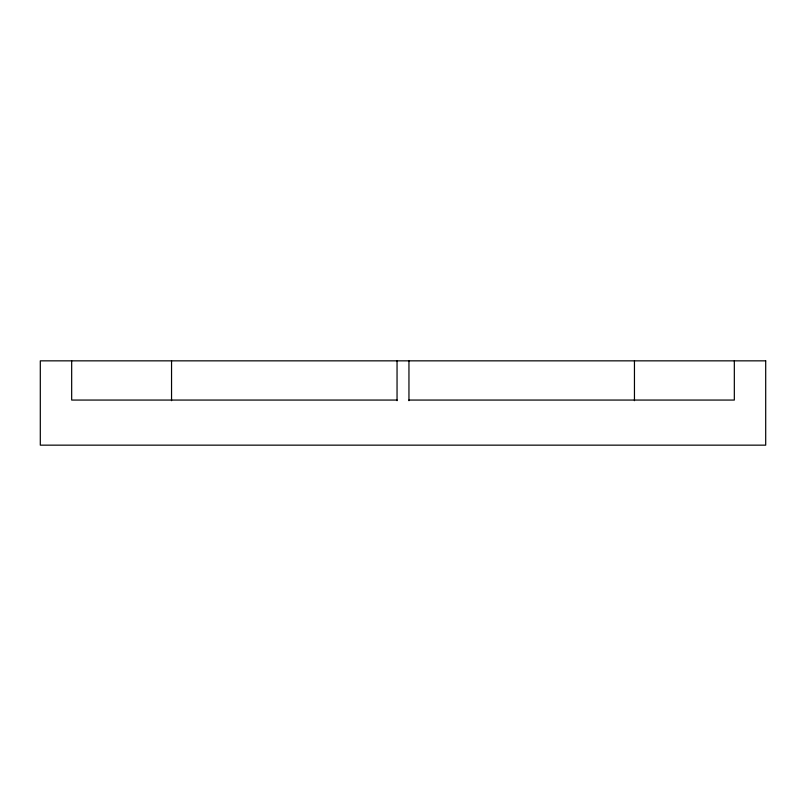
<?xml version="1.0" encoding="UTF-8"?>
<svg xmlns="http://www.w3.org/2000/svg" width="806" height="806" viewBox="0 0 806 806"><rect width="100%" height="100%" fill="white"/><g stroke="black" fill="none" stroke-linecap="round" stroke-linejoin="round"><path stroke-width="1.21" d="M397.046 400.058L71.674 400.058L71.674 360.846M408.954 400.058L734.326 400.058L734.326 360.846M634.453 360.846L634.453 400.683M408.954 360.846L408.954 400.683M397.046 360.846L397.046 400.683M171.547 360.846L171.547 400.683M765.7 360.846L40.3 360.846L40.3 445.154L765.7 445.154L765.7 360.846"/></g></svg>
